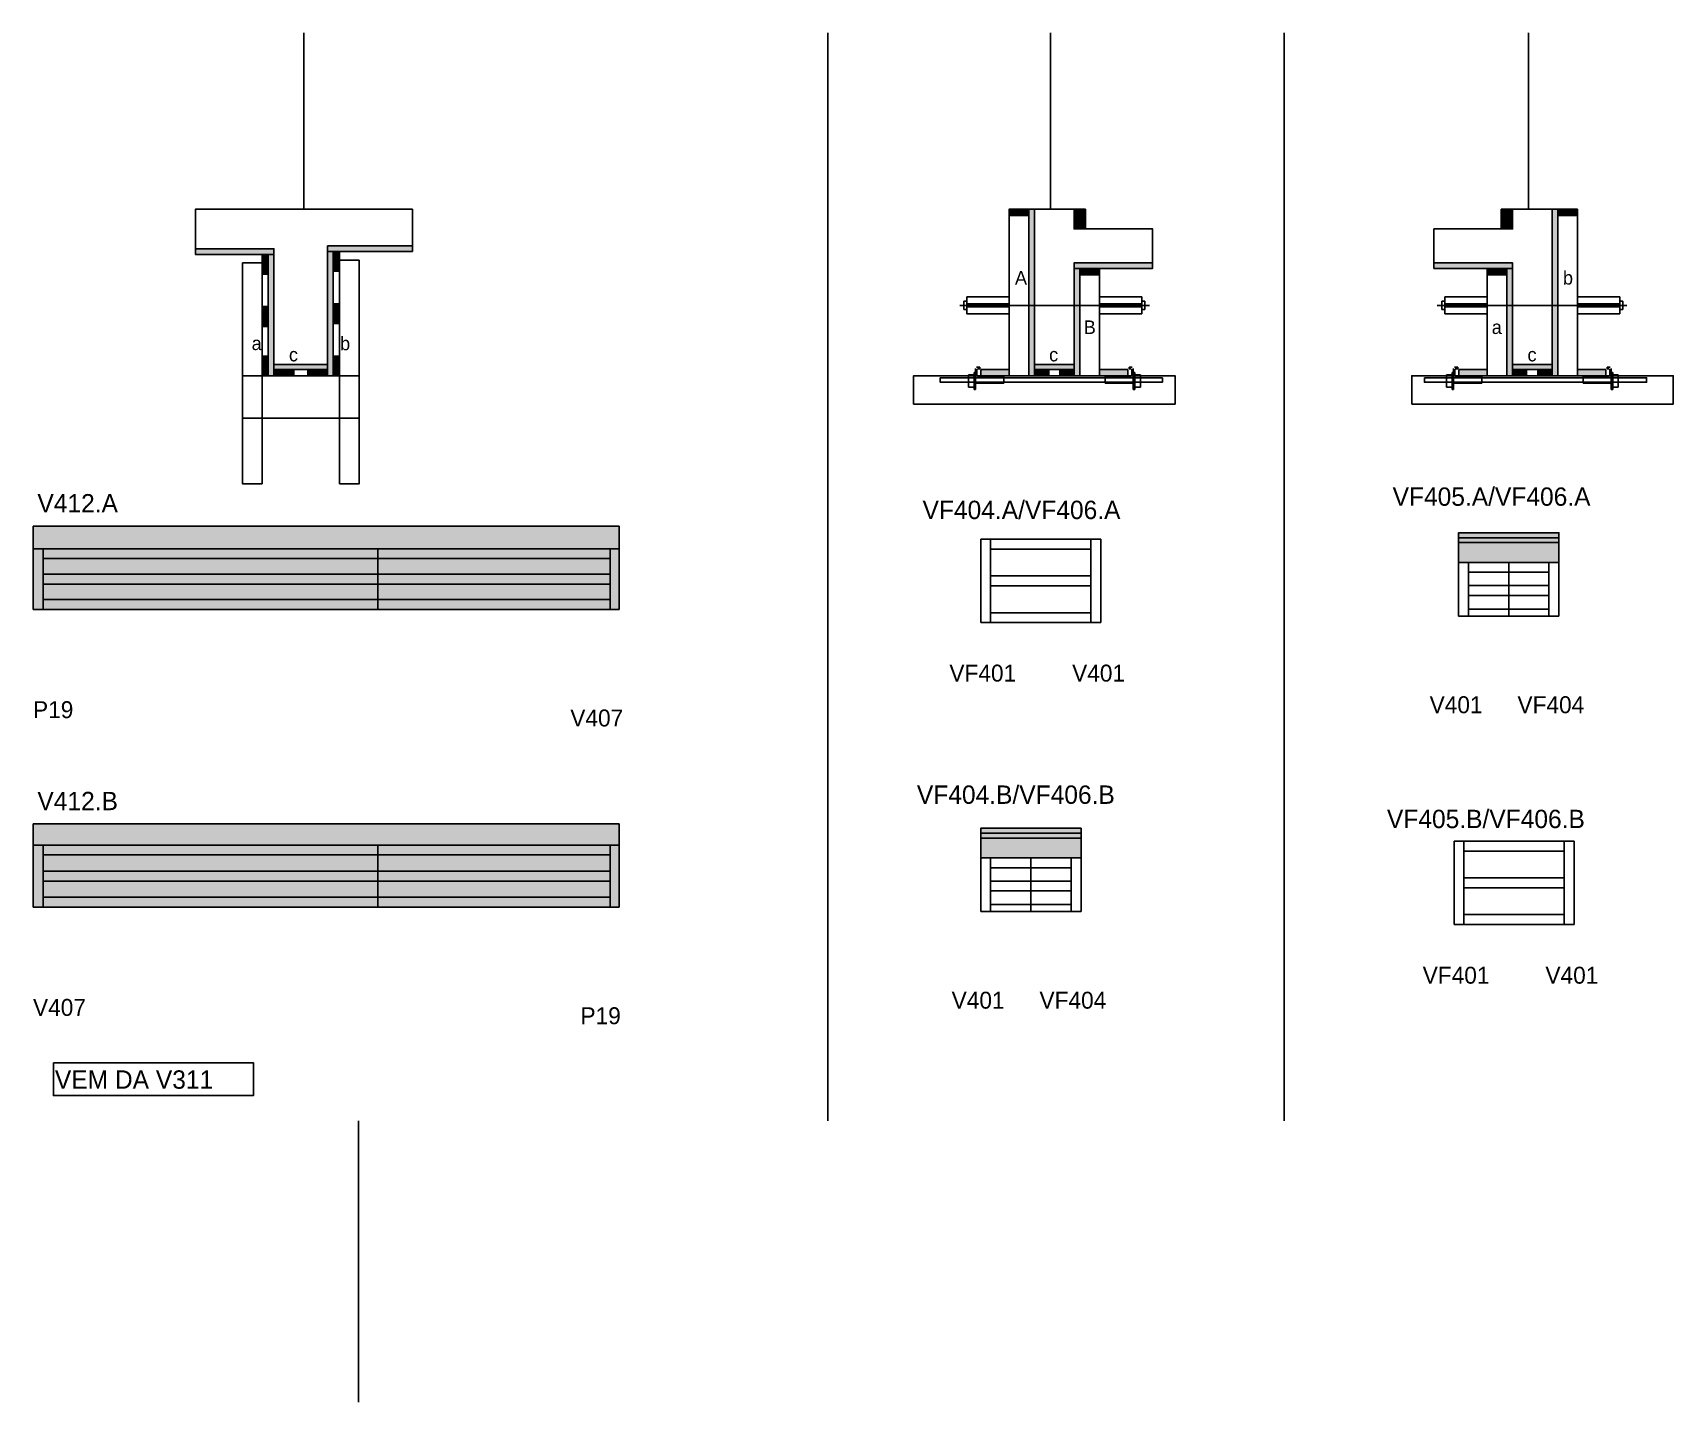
# Model space of a CAD drawing. Header units: metres. Extents: x 4886 to 6047, y 2593 to 3563.
import ezdxf

# ---------------------------------------------------------------- set-up
doc = ezdxf.new("R2010")
doc.units = ezdxf.units.M
for name, color, linetype in [('5', 7, 'Continuous'), ('barrote', 7, 'Continuous'), ('CONCRETO', 7, 'Continuous'), ('COTA', 7, 'Continuous'), ('detalhes', 7, 'Continuous'), ('Hachura', 7, 'Continuous'), ('Madeira', 7, 'Continuous'), ('Painéis', 7, 'Continuous'), ('presilha', 7, 'Continuous'), ('REAPROVEITAMENTO', 7, 'Continuous'), ('SARR_2.2x7', 7, 'Continuous'), ('SARR_3.5x7', 7, 'Continuous'), ('SCO-___-LAJ', 7, 'Continuous'), ('TENSOR', 7, 'Continuous'), ('Texto Seção', 7, 'Continuous')]:
    doc.layers.add(name, color=color, linetype=linetype)

msp = doc.modelspace()

# ---------------------------------------------------------------- hatches: boundary and pattern name
at = {"layer": 'COTA'}
h = msp.add_hatch(color=7, dxfattribs=at)
h.dxf.hatch_style = 1
h.paths.add_polyline_path([(5301.2, 3213.4), (4886, 3213.4), (4886, 3213.4), (4886.2, 3197.4), (4886.2, 3197.4), (5301.2, 3197.4), (5301.2, 3197.4), (5301.2, 3213.4), (5301.2, 3213.4)])
h = msp.add_hatch(color=7, dxfattribs=at)
h.dxf.hatch_style = 1
h.paths.add_polyline_path([(5895.4, 3201.7), (5895.4, 3187.7), (5895.4, 3187.7), (5966.4, 3187.7), (5966.4, 3187.7), (5966.4, 3201.7), (5966.4, 3201.7), (5895.4, 3201.7)])
h = msp.add_hatch(color=7, dxfattribs=at)
h.dxf.hatch_style = 1
h.paths.add_polyline_path([(5301.1, 3002.5), (4886, 3002.5), (4886, 3002.5), (4886.2, 2987.5), (4886.2, 2987.5), (5301.3, 2987.5), (5301.3, 2987.5), (5301.1, 3002.5)])
h = msp.add_hatch(color=7, dxfattribs=at)
h.dxf.hatch_style = 1
h.paths.add_polyline_path([(5557.1, 2992.4), (5557.1, 2978.4), (5557.1, 2978.4), (5628.1, 2978.4), (5628.1, 2978.4), (5628.1, 2992.4), (5628.1, 2992.4), (5557.1, 2992.4)])
at = {"layer": 'Hachura'}
h = msp.add_hatch(color=7, dxfattribs=at)
h.dxf.hatch_style = 1
h.paths.add_polyline_path([(5591.2, 3433.5), (5591.2, 3437.9), (5591.2, 3437.9), (5577.2, 3437.9), (5577.2, 3437.9), (5577.2, 3433.5), (5577.2, 3433.5), (5591.2, 3433.5)])
h = msp.add_hatch(color=7, dxfattribs=at)
h.dxf.hatch_style = 1
h.paths.add_polyline_path([(5591.2, 3437.9), (5595.2, 3437.9), (5595.2, 3437.9), (5595.2, 3319.9), (5595.2, 3319.9), (5591.2, 3319.9), (5591.2, 3319.9), (5591.2, 3437.9)])
h = msp.add_hatch(color=7, dxfattribs=at)
h.dxf.hatch_style = 1
h.paths.add_polyline_path([(5626.8, 3437.9), (5623.2, 3437.9), (5623.2, 3437.9), (5623.2, 3423.9), (5623.2, 3423.9), (5626.8, 3423.9), (5626.8, 3423.9), (5626.8, 3437.9)])
h = msp.add_hatch(color=7, dxfattribs=at)
h.dxf.hatch_style = 1
h.paths.add_polyline_path([(5631.2, 3423.9), (5626.8, 3423.9), (5626.8, 3423.9), (5626.8, 3437.9), (5626.8, 3437.9), (5631.2, 3437.9), (5631.2, 3437.9), (5631.2, 3423.9)])
h = msp.add_hatch(color=7, dxfattribs=at)
h.dxf.hatch_style = 1
h.paths.add_polyline_path([(5925.6, 3423.9), (5930, 3423.9), (5930, 3423.9), (5930, 3437.9), (5930, 3437.9), (5925.6, 3437.9), (5925.6, 3437.9), (5925.6, 3423.9)])
h = msp.add_hatch(color=7, dxfattribs=at)
h.dxf.hatch_style = 1
h.paths.add_polyline_path([(5930, 3437.9), (5933.6, 3437.9), (5933.6, 3437.9), (5933.6, 3423.9), (5933.6, 3423.9), (5930, 3423.9), (5930, 3423.9), (5930, 3437.9)])
h = msp.add_hatch(color=7, dxfattribs=at)
h.dxf.hatch_style = 1
h.paths.add_polyline_path([(5965.6, 3437.9), (5961.6, 3437.9), (5961.6, 3437.9), (5961.6, 3319.9), (5961.6, 3319.9), (5965.6, 3319.9), (5965.6, 3319.9), (5965.6, 3437.9)])
h = msp.add_hatch(color=7, dxfattribs=at)
h.dxf.hatch_style = 1
h.paths.add_polyline_path([(5965.6, 3433.5), (5965.6, 3437.9), (5965.6, 3437.9), (5979.6, 3437.9), (5979.6, 3437.9), (5979.6, 3433.5), (5979.6, 3433.5), (5965.6, 3433.5)])
h = msp.add_hatch(color=7, dxfattribs=at)
h.dxf.hatch_style = 1
h.paths.add_polyline_path([(5056.7, 3405.9), (5056.7, 3409.9), (5056.7, 3409.9), (5001.1, 3409.9), (5001.1, 3409.9), (5001.1, 3405.9), (5001.1, 3405.9), (5056.7, 3405.9)])
h = msp.add_hatch(color=7, dxfattribs=at)
h.dxf.hatch_style = 1
h.paths.add_polyline_path([(5048.3, 3391.9), (5052.7, 3391.9), (5052.7, 3391.9), (5052.7, 3405.9), (5052.7, 3405.9), (5048.3, 3405.9), (5048.3, 3405.9), (5048.3, 3391.9)])
h = msp.add_hatch(color=7, dxfattribs=at)
h.dxf.hatch_style = 1
h.paths.add_polyline_path([(5052.7, 3407.9), (5056.7, 3407.9), (5056.7, 3407.9), (5056.7, 3319.9), (5056.7, 3319.9), (5052.7, 3319.9), (5052.7, 3319.9), (5052.7, 3407.9)])
h = msp.add_hatch(color=7, dxfattribs=at)
h.dxf.hatch_style = 1
h.paths.add_polyline_path([(5154.7, 3407.9), (5154.7, 3411.9), (5154.7, 3411.9), (5094.7, 3411.9), (5094.7, 3411.9), (5094.7, 3407.9), (5094.7, 3407.9), (5154.7, 3407.9)])
h = msp.add_hatch(color=7, dxfattribs=at)
h.dxf.hatch_style = 1
h.paths.add_polyline_path([(5098.7, 3409.9), (5094.7, 3409.9), (5094.7, 3409.9), (5094.7, 3319.9), (5094.7, 3319.9), (5098.7, 3319.9), (5098.7, 3319.9), (5098.7, 3409.9)])
h = msp.add_hatch(color=7, dxfattribs=at)
h.dxf.hatch_style = 1
h.paths.add_polyline_path([(5103.1, 3393.9), (5098.7, 3393.9), (5098.7, 3393.9), (5098.7, 3407.9), (5098.7, 3407.9), (5103.1, 3407.9), (5103.1, 3407.9), (5103.1, 3393.9)])
h = msp.add_hatch(color=7, dxfattribs=at)
h.dxf.hatch_style = 1
h.paths.add_polyline_path([(5623.2, 3399.9), (5627.2, 3399.9), (5627.2, 3399.9), (5627.2, 3319.9), (5627.2, 3319.9), (5623.2, 3319.9), (5623.2, 3319.9), (5623.2, 3399.9)])
h = msp.add_hatch(color=7, dxfattribs=at)
h.dxf.hatch_style = 1
h.paths.add_polyline_path([(5623.2, 3395.9), (5623.2, 3399.9), (5623.2, 3399.9), (5678.8, 3399.9), (5678.8, 3399.9), (5678.8, 3395.9), (5678.8, 3395.9), (5623.2, 3395.9)])
h = msp.add_hatch(color=7, dxfattribs=at)
h.dxf.hatch_style = 1
h.paths.add_polyline_path([(5627.2, 3391.5), (5627.2, 3395.9), (5627.2, 3395.9), (5641.2, 3395.9), (5641.2, 3395.9), (5641.2, 3391.5), (5641.2, 3391.5), (5627.2, 3391.5)])
h = msp.add_hatch(color=7, dxfattribs=at)
h.dxf.hatch_style = 1
h.paths.add_polyline_path([(5933.6, 3395.9), (5933.6, 3399.9), (5933.6, 3399.9), (5878, 3399.9), (5878, 3399.9), (5878, 3395.9), (5878, 3395.9), (5933.6, 3395.9)])
h = msp.add_hatch(color=7, dxfattribs=at)
h.dxf.hatch_style = 1
h.paths.add_polyline_path([(5929.6, 3391.5), (5929.6, 3395.9), (5929.6, 3395.9), (5915.6, 3395.9), (5915.6, 3395.9), (5915.6, 3391.5), (5915.6, 3391.5), (5929.6, 3391.5)])
h = msp.add_hatch(color=7, dxfattribs=at)
h.dxf.hatch_style = 1
h.paths.add_polyline_path([(5933.6, 3399.9), (5929.6, 3399.9), (5929.6, 3399.9), (5929.6, 3319.9), (5929.6, 3319.9), (5933.6, 3319.9), (5933.6, 3319.9), (5933.6, 3399.9)])
h = msp.add_hatch(color=7, dxfattribs=at)
h.dxf.hatch_style = 1
h.paths.add_polyline_path([(5048.3, 3354.9), (5052.7, 3354.9), (5052.7, 3354.9), (5052.7, 3368.9), (5052.7, 3368.9), (5048.3, 3368.9), (5048.3, 3368.9), (5048.3, 3354.9)])
h = msp.add_hatch(color=7, dxfattribs=at)
h.dxf.hatch_style = 1
h.paths.add_polyline_path([(5103.1, 3356.9), (5098.7, 3356.9), (5098.7, 3356.9), (5098.7, 3370.9), (5098.7, 3370.9), (5103.1, 3370.9), (5103.1, 3370.9), (5103.1, 3356.9)])
h = msp.add_hatch(color=7, dxfattribs=at)
h.dxf.hatch_style = 1
h.paths.add_polyline_path([(5048.3, 3319.9), (5052.7, 3319.9), (5052.7, 3319.9), (5052.7, 3333.9), (5052.7, 3333.9), (5048.3, 3333.9), (5048.3, 3333.9), (5048.3, 3319.9)])
h = msp.add_hatch(color=7, dxfattribs=at)
h.dxf.hatch_style = 1
h.paths.add_polyline_path([(5103.1, 3319.9), (5098.7, 3319.9), (5098.7, 3319.9), (5098.7, 3333.9), (5098.7, 3333.9), (5103.1, 3333.9), (5103.1, 3333.9), (5103.1, 3319.9)])
h = msp.add_hatch(color=7, dxfattribs=at)
h.dxf.hatch_style = 1
h.paths.add_polyline_path([(5094.7, 3324.3), (5094.7, 3327.9), (5094.7, 3327.9), (5056.7, 3327.9), (5056.7, 3327.9), (5056.7, 3324.3), (5056.7, 3324.3), (5094.7, 3324.3)])
h = msp.add_hatch(color=7, dxfattribs=at)
h.dxf.hatch_style = 1
h.paths.add_polyline_path([(5056.7, 3319.9), (5056.7, 3324.3), (5056.7, 3324.3), (5070.7, 3324.3), (5070.7, 3324.3), (5070.7, 3319.9), (5070.7, 3319.9), (5056.7, 3319.9)])
h = msp.add_hatch(color=7, dxfattribs=at)
h.dxf.hatch_style = 1
h.paths.add_polyline_path([(5094.7, 3319.9), (5094.7, 3324.3), (5094.7, 3324.3), (5080.7, 3324.3), (5080.7, 3324.3), (5080.7, 3319.9), (5080.7, 3319.9), (5094.7, 3319.9)])
h = msp.add_hatch(color=7, dxfattribs=at)
h.dxf.hatch_style = 1
h.paths.add_polyline_path([(5557.2, 3319.9), (5557.2, 3324.3), (5557.2, 3324.3), (5577.2, 3324.3), (5577.2, 3324.3), (5577.2, 3319.9), (5577.2, 3319.9), (5557.2, 3319.9)])
h = msp.add_hatch(color=7, dxfattribs=at)
h.dxf.hatch_style = 1
h.paths.add_polyline_path([(5595.2, 3324.3), (5595.2, 3327.9), (5595.2, 3327.9), (5623.2, 3327.9), (5623.2, 3327.9), (5623.2, 3324.3), (5623.2, 3324.3), (5595.2, 3324.3)])
h = msp.add_hatch(color=7, dxfattribs=at)
h.dxf.hatch_style = 1
h.paths.add_polyline_path([(5595.2, 3319.9), (5595.2, 3324.3), (5595.2, 3324.3), (5605.2, 3324.3), (5605.2, 3324.3), (5605.2, 3319.9), (5605.2, 3319.9), (5595.2, 3319.9)])
h = msp.add_hatch(color=7, dxfattribs=at)
h.dxf.hatch_style = 1
h.paths.add_polyline_path([(5623.2, 3319.9), (5623.2, 3324.3), (5623.2, 3324.3), (5613.2, 3324.3), (5613.2, 3324.3), (5613.2, 3319.9), (5613.2, 3319.9), (5623.2, 3319.9)])
h = msp.add_hatch(color=7, dxfattribs=at)
h.dxf.hatch_style = 1
h.paths.add_polyline_path([(5661.2, 3319.9), (5661.2, 3324.3), (5661.2, 3324.3), (5641.2, 3324.3), (5641.2, 3324.3), (5641.2, 3319.9), (5641.2, 3319.9), (5661.2, 3319.9)])
h = msp.add_hatch(color=7, dxfattribs=at)
h.dxf.hatch_style = 1
h.paths.add_polyline_path([(5895.6, 3319.9), (5895.6, 3324.3), (5895.6, 3324.3), (5915.6, 3324.3), (5915.6, 3324.3), (5915.6, 3319.9), (5915.6, 3319.9), (5895.6, 3319.9)])
h = msp.add_hatch(color=7, dxfattribs=at)
h.dxf.hatch_style = 1
h.paths.add_polyline_path([(5961.6, 3324.3), (5961.6, 3327.9), (5961.6, 3327.9), (5933.6, 3327.9), (5933.6, 3327.9), (5933.6, 3324.3), (5933.6, 3324.3), (5961.6, 3324.3)])
h = msp.add_hatch(color=7, dxfattribs=at)
h.dxf.hatch_style = 1
h.paths.add_polyline_path([(5933.6, 3319.9), (5933.6, 3324.3), (5933.6, 3324.3), (5943.6, 3324.3), (5943.6, 3324.3), (5943.6, 3319.9), (5943.6, 3319.9), (5933.6, 3319.9)])
h = msp.add_hatch(color=7, dxfattribs=at)
h.dxf.hatch_style = 1
h.paths.add_polyline_path([(5961.6, 3319.9), (5961.6, 3324.3), (5961.6, 3324.3), (5951.6, 3324.3), (5951.6, 3324.3), (5951.6, 3319.9), (5951.6, 3319.9), (5961.6, 3319.9)])
h = msp.add_hatch(color=7, dxfattribs=at)
h.dxf.hatch_style = 1
h.paths.add_polyline_path([(5999.6, 3319.9), (5999.6, 3324.3), (5999.6, 3324.3), (5979.6, 3324.3), (5979.6, 3324.3), (5979.6, 3319.9), (5979.6, 3319.9), (5999.6, 3319.9)])
at = {"layer": 'REAPROVEITAMENTO'}
h = msp.add_hatch(color=7, dxfattribs=at)
h.dxf.hatch_style = 1
h.paths.add_polyline_path([(5895.4, 3208.7), (5895.4, 3201.7), (5895.4, 3201.7), (5966.4, 3201.7), (5966.4, 3201.7), (5966.4, 3208.7), (5966.4, 3208.7), (5895.4, 3208.7)])
h = msp.add_hatch(color=7, dxfattribs=at)
h.dxf.hatch_style = 1
h.paths.add_polyline_path([(5301.2, 3154.4), (5301.2, 3197.4), (5301.2, 3197.4), (4886.2, 3197.4), (4886.2, 3197.4), (4886.2, 3154.4), (4886.2, 3154.4), (5301.2, 3154.4)])
h = msp.add_hatch(color=7, dxfattribs=at)
h.dxf.hatch_style = 1
h.paths.add_polyline_path([(5557.1, 2999.4), (5557.1, 2992.4), (5557.1, 2992.4), (5628.1, 2992.4), (5628.1, 2992.4), (5628.1, 2999.4), (5628.1, 2999.4), (5557.1, 2999.4)])
h = msp.add_hatch(color=7, dxfattribs=at)
h.dxf.hatch_style = 1
h.paths.add_polyline_path([(5301.2, 2943.5), (5301.2, 2987.5), (5301.2, 2987.5), (4886.2, 2987.5), (4886.2, 2987.5), (4886.2, 2943.5), (4886.2, 2943.5), (5301.2, 2943.5)])

# ---------------------------------------------------------------- linework, layer by layer
at = {"color": 7, "lineweight": 25}
for p, q in [((5545.2, 3372.8), (5545.2, 3366.8)), ((5547.2, 3372.8), (5545.2, 3372.8)), ((5547.2, 3375.8), (5547.2, 3363.8)), ((5547.2, 3375.8), (5577.2, 3375.8)), ((5577.2, 3370.8), (5547.2, 3370.8)), ((5577.2, 3368.8), (5547.2, 3368.8)), ((5671.2, 3375.8), (5641.2, 3375.8)), ((5641.2, 3370.8), (5671.2, 3370.8)), ((5641.2, 3368.8), (5671.2, 3368.8)), ((5671.2, 3375.8), (5671.2, 3363.8)), ((5673.2, 3372.8), (5671.2, 3372.8)), ((5673.2, 3372.8), (5673.2, 3366.8)), ((5883.6, 3372.8), (5883.6, 3366.8)), ((5883.6, 3372.8), (5885.6, 3372.8)), ((5885.6, 3375.8), (5885.6, 3363.8)), ((5885.6, 3375.8), (5915.6, 3375.8)), ((5915.6, 3370.8), (5885.6, 3370.8)), ((5915.6, 3368.8), (5885.6, 3368.8)), ((6009.6, 3375.8), (5979.6, 3375.8)), ((5979.6, 3370.8), (6009.6, 3370.8)), ((5979.6, 3368.8), (6009.6, 3368.8)), ((6009.6, 3375.8), (6009.6, 3363.8)), ((6009.6, 3372.8), (6011.6, 3372.8)), ((6011.6, 3372.8), (6011.6, 3366.8)), ((5547.2, 3366.8), (5545.2, 3366.8)), ((5547.2, 3363.8), (5577.2, 3363.8)), ((5671.2, 3363.8), (5641.2, 3363.8)), ((5671.2, 3366.8), (5673.2, 3366.8)), ((5885.6, 3366.8), (5883.6, 3366.8)), ((5885.6, 3363.8), (5915.6, 3363.8)), ((6009.6, 3363.8), (5979.6, 3363.8)), ((6009.6, 3366.8), (6011.6, 3366.8)), ((5116.6, 2592.9), (5116.6, 2792.1))]:
    msp.add_line(p, q, dxfattribs=at)
at = {"layer": 'barrote', "color": 7, "lineweight": 25}
for points in [[(5694.7, 3299.9), (5509.5, 3299.9), (5509.5, 3319.9), (5694.7, 3319.9)], [(5862.2, 3299.9), (6047.4, 3299.9), (6047.4, 3319.9), (5862.2, 3319.9)]]:
    msp.add_lwpolyline(points, close=True, dxfattribs=at)
at = {"layer": 'CONCRETO', "color": 7, "lineweight": 25}
for points in [[(5001.1, 3409.9), (5001.1, 3437.9), (5154.7, 3437.9), (5154.7, 3411.9), (5094.7, 3411.9), (5094.7, 3327.9), (5056.7, 3327.9), (5056.7, 3409.9)], [(5678.8, 3399.9), (5678.8, 3423.9), (5623.2, 3423.9), (5623.2, 3437.9), (5595.2, 3437.9), (5595.2, 3327.9), (5623.2, 3327.9), (5623.2, 3399.9)], [(5878, 3399.9), (5878, 3423.9), (5933.6, 3423.9), (5933.6, 3437.9), (5961.6, 3437.9), (5961.6, 3327.9), (5933.6, 3327.9), (5933.6, 3399.9)]]:
    msp.add_lwpolyline(points, close=True, dxfattribs=at)
at = {"layer": 'COTA', "color": 7, "lineweight": 25}
for p, q in [((5448.9, 3562.9), (5448.9, 2792.1)), ((5771.9, 3562.9), (5771.9, 2792.1)), ((4886.2, 3197.4), (4886.2, 3213.4)), ((5301.2, 3213.4), (4886.2, 3213.4)), ((5301.2, 3213.4), (5301.2, 3197.4)), ((5895.4, 3187.7), (5895.4, 3201.7)), ((5966.4, 3201.7), (5966.4, 3187.7)), ((4886.2, 2987.5), (4886.2, 3002.5)), ((5301.2, 3002.5), (4886.2, 3002.5)), ((5301.2, 3002.5), (5301.2, 2987.5)), ((5557.1, 2978.4), (5557.1, 2992.4)), ((5628.1, 2992.4), (5628.1, 2978.4))]:
    msp.add_line(p, q, dxfattribs=at)
at = {"layer": 'Defpoints', "color": 7, "lineweight": 25}
for p, q in [((5077.9, 3437.9), (5077.9, 3562.9)), ((5606.4, 3437.9), (5606.4, 3562.9)), ((5944.8, 3437.9), (5944.8, 3562.9))]:
    msp.add_line(p, q, dxfattribs=at)
at = {"layer": 'Madeira', "color": 7, "lineweight": 25}
for points in [[(5591.2, 3433.5), (5591.2, 3437.9), (5577.2, 3437.9), (5577.2, 3433.5)], [(5591.2, 3437.9), (5577.2, 3437.9), (5577.2, 3319.9), (5591.2, 3319.9)], [(5631.2, 3423.9), (5626.8, 3423.9), (5626.8, 3437.9), (5631.2, 3437.9)], [(5925.6, 3423.9), (5930, 3423.9), (5930, 3437.9), (5925.6, 3437.9)], [(5965.6, 3433.5), (5965.6, 3437.9), (5979.6, 3437.9), (5979.6, 3433.5)], [(5965.6, 3437.9), (5979.6, 3437.9), (5979.6, 3319.9), (5965.6, 3319.9)], [(5048.3, 3391.9), (5052.7, 3391.9), (5052.7, 3405.9), (5048.3, 3405.9)], [(5103.1, 3393.9), (5098.7, 3393.9), (5098.7, 3407.9), (5103.1, 3407.9)], [(5627.2, 3391.5), (5627.2, 3395.9), (5641.2, 3395.9), (5641.2, 3391.5)], [(5627.2, 3395.9), (5641.2, 3395.9), (5641.2, 3319.9), (5627.2, 3319.9)], [(5929.6, 3391.5), (5929.6, 3395.9), (5915.6, 3395.9), (5915.6, 3391.5)], [(5929.6, 3395.9), (5915.6, 3395.9), (5915.6, 3319.9), (5929.6, 3319.9)], [(5048.3, 3354.9), (5052.7, 3354.9), (5052.7, 3368.9), (5048.3, 3368.9)], [(5103.1, 3356.9), (5098.7, 3356.9), (5098.7, 3370.9), (5103.1, 3370.9)], [(5048.3, 3319.9), (5052.7, 3319.9), (5052.7, 3333.9), (5048.3, 3333.9)], [(5103.1, 3319.9), (5098.7, 3319.9), (5098.7, 3333.9), (5103.1, 3333.9)], [(5056.7, 3319.9), (5056.7, 3324.3), (5070.7, 3324.3), (5070.7, 3319.9)], [(5094.7, 3319.9), (5094.7, 3324.3), (5080.7, 3324.3), (5080.7, 3319.9)], [(5557.2, 3319.9), (5557.2, 3324.3), (5577.2, 3324.3), (5577.2, 3319.9)], [(5595.2, 3319.9), (5595.2, 3324.3), (5605.2, 3324.3), (5605.2, 3319.9)], [(5623.2, 3319.9), (5623.2, 3324.3), (5613.2, 3324.3), (5613.2, 3319.9)], [(5661.2, 3319.9), (5661.2, 3324.3), (5641.2, 3324.3), (5641.2, 3319.9)], [(5895.6, 3319.9), (5895.6, 3324.3), (5915.6, 3324.3), (5915.6, 3319.9)], [(5933.6, 3319.9), (5933.6, 3324.3), (5943.6, 3324.3), (5943.6, 3319.9)], [(5961.6, 3319.9), (5961.6, 3324.3), (5951.6, 3324.3), (5951.6, 3319.9)], [(5999.6, 3319.9), (5999.6, 3324.3), (5979.6, 3324.3), (5979.6, 3319.9)]]:
    msp.add_lwpolyline(points, close=True, dxfattribs=at)
at = {"layer": 'Painéis', "color": 7, "lineweight": 25}
for p, q in [((4886.2, 3197.4), (5301.2, 3197.4)), ((4886.2, 3154.4), (4886.2, 3197.4)), ((5130.2, 3154.4), (5130.2, 3197.4)), ((5301.2, 3154.4), (5301.2, 3197.4)), ((5557.1, 3204.1), (5642.1, 3204.1)), ((5557.1, 3145.1), (5557.1, 3204.1)), ((5642.1, 3145.1), (5642.1, 3204.1)), ((5895.4, 3187.7), (5966.4, 3187.7)), ((5895.4, 3149.7), (5895.4, 3187.7)), ((5930.9, 3149.7), (5930.9, 3187.7)), ((5966.4, 3149.7), (5966.4, 3187.7)), ((4886.2, 3154.4), (5301.2, 3154.4)), ((5895.4, 3149.7), (5966.4, 3149.7)), ((5557.1, 3145.1), (5642.1, 3145.1)), ((4886.2, 2987.5), (5301.2, 2987.5)), ((4886.2, 2943.5), (4886.2, 2987.5)), ((5130.2, 2943.5), (5130.2, 2987.5)), ((5301.2, 2943.5), (5301.2, 2987.5)), ((5892.2, 2990.2), (5977.2, 2990.2)), ((5892.2, 2931.2), (5892.2, 2990.2)), ((5977.2, 2931.2), (5977.2, 2990.2)), ((5557.1, 2978.4), (5628.1, 2978.4)), ((5557.1, 2940.4), (5557.1, 2978.4)), ((5592.6, 2940.4), (5592.6, 2978.4)), ((5628.1, 2940.4), (5628.1, 2978.4)), ((4886.2, 2943.5), (5301.2, 2943.5)), ((5557.1, 2940.4), (5628.1, 2940.4)), ((5892.2, 2931.2), (5977.2, 2931.2))]:
    msp.add_line(p, q, dxfattribs=at)
for points in [[(5591.2, 3437.9), (5595.2, 3437.9), (5595.2, 3319.9), (5591.2, 3319.9)], [(5626.8, 3437.9), (5623.2, 3437.9), (5623.2, 3423.9), (5626.8, 3423.9)], [(5930, 3437.9), (5933.6, 3437.9), (5933.6, 3423.9), (5930, 3423.9)], [(5965.6, 3437.9), (5961.6, 3437.9), (5961.6, 3319.9), (5965.6, 3319.9)], [(5056.7, 3405.9), (5056.7, 3409.9), (5001.1, 3409.9), (5001.1, 3405.9)], [(5052.7, 3405.9), (5056.7, 3405.9), (5056.7, 3319.9), (5052.7, 3319.9)], [(5154.7, 3407.9), (5154.7, 3411.9), (5094.7, 3411.9), (5094.7, 3407.9)], [(5098.7, 3407.9), (5094.7, 3407.9), (5094.7, 3319.9), (5098.7, 3319.9)], [(5623.2, 3395.9), (5623.2, 3399.9), (5678.8, 3399.9), (5678.8, 3395.9)], [(5627.2, 3395.9), (5623.2, 3395.9), (5623.2, 3319.9), (5627.2, 3319.9)], [(5933.6, 3395.9), (5933.6, 3399.9), (5878, 3399.9), (5878, 3395.9)], [(5929.6, 3395.9), (5933.6, 3395.9), (5933.6, 3319.9), (5929.6, 3319.9)], [(5094.7, 3324.3), (5094.7, 3327.9), (5056.7, 3327.9), (5056.7, 3324.3)], [(5595.2, 3324.3), (5595.2, 3327.9), (5623.2, 3327.9), (5623.2, 3324.3)], [(5961.6, 3324.3), (5961.6, 3327.9), (5933.6, 3327.9), (5933.6, 3324.3)], [(5895.4, 3201.7), (5966.4, 3201.7), (5966.4, 3208.7), (5895.4, 3208.7)], [(5557.1, 2992.4), (5628.1, 2992.4), (5628.1, 2999.4), (5557.1, 2999.4)]]:
    msp.add_lwpolyline(points, close=True, dxfattribs=at)
at = {"layer": 'presilha', "color": 7, "lineweight": 25}
for p, q in [((5552.4, 3322.2), (5553.4, 3322.2)), ((5552.4, 3310.2), (5552.4, 3322.2)), ((5553.4, 3319), (5553.4, 3325.1)), ((5553.4, 3322.2), (5553.4, 3310.2)), ((5556.4, 3325.9), (5554.1, 3325.9)), ((5554.4, 3319.6), (5554.4, 3324.5)), ((5556.4, 3324.9), (5554.7, 3324.9)), ((5556.4, 3325.9), (5556.4, 3324.9)), ((5662.1, 3325.9), (5662.1, 3324.9)), ((5662.1, 3325.9), (5664.3, 3325.9)), ((5662.1, 3324.9), (5663.7, 3324.9)), ((5664.1, 3319.6), (5664.1, 3324.5)), ((5665.1, 3319), (5665.1, 3325.1)), ((5666.1, 3322.2), (5665.1, 3322.2)), ((5665.1, 3322.2), (5665.1, 3310.2)), ((5666.1, 3310.2), (5666.1, 3322.2)), ((5890.8, 3322.2), (5891.8, 3322.2)), ((5890.8, 3310.2), (5890.8, 3322.2)), ((5891.8, 3319), (5891.8, 3325.1)), ((5891.8, 3322.2), (5891.8, 3310.2)), ((5894.8, 3325.9), (5892.5, 3325.9)), ((5892.8, 3319.6), (5892.8, 3324.5)), ((5894.8, 3324.9), (5893.1, 3324.9)), ((5894.8, 3325.9), (5894.8, 3324.9)), ((6000.5, 3325.9), (6000.5, 3324.9)), ((6000.5, 3325.9), (6002.7, 3325.9)), ((6000.5, 3324.9), (6002.1, 3324.9)), ((6002.5, 3319.6), (6002.5, 3324.5)), ((6003.5, 3319), (6003.5, 3325.1)), ((6004.5, 3322.2), (6003.5, 3322.2)), ((6003.5, 3322.2), (6003.5, 3310.2)), ((6004.5, 3310.2), (6004.5, 3322.2)), ((5548.4, 3320.6), (5552.4, 3320.6)), ((5548.4, 3320.6), (5548.4, 3311.9)), ((5552.4, 3311.9), (5548.4, 3311.9)), ((5552.4, 3320.6), (5552.4, 3311.9)), ((5553.4, 3310.2), (5552.4, 3310.2)), ((5573.4, 3314.6), (5553.4, 3314.6)), ((5573.4, 3319.2), (5554.7, 3319.2)), ((5573.4, 3319.2), (5573.4, 3314.6)), ((5645.1, 3319.2), (5645.1, 3314.6)), ((5645.1, 3319.2), (5663.7, 3319.2)), ((5645.1, 3314.6), (5665.1, 3314.6)), ((5665.1, 3310.2), (5666.1, 3310.2)), ((5670.1, 3320.6), (5666.1, 3320.6)), ((5666.1, 3320.6), (5666.1, 3311.9)), ((5666.1, 3311.9), (5670.1, 3311.9)), ((5670.1, 3320.6), (5670.1, 3311.9)), ((5886.8, 3320.6), (5890.8, 3320.6)), ((5886.8, 3320.6), (5886.8, 3311.9)), ((5890.8, 3311.9), (5886.8, 3311.9)), ((5890.8, 3320.6), (5890.8, 3311.9)), ((5891.8, 3310.2), (5890.8, 3310.2)), ((5911.8, 3314.6), (5891.8, 3314.6)), ((5911.8, 3319.2), (5893.1, 3319.2)), ((5911.8, 3319.2), (5911.8, 3314.6)), ((5983.5, 3319.2), (5983.5, 3314.6)), ((5983.5, 3319.2), (6002.1, 3319.2)), ((5983.5, 3314.6), (6003.5, 3314.6)), ((6003.5, 3310.2), (6004.5, 3310.2)), ((6008.5, 3320.6), (6004.5, 3320.6)), ((6004.5, 3320.6), (6004.5, 3311.9)), ((6004.5, 3311.9), (6008.5, 3311.9)), ((6008.5, 3320.6), (6008.5, 3311.9))]:
    msp.add_line(p, q, dxfattribs=at)
at = {"layer": 'SARR_2.2x7', "color": 7, "lineweight": 25}
for p, q in [((4893.2, 3154.4), (4893.2, 3197.4)), ((5294.7, 3154.4), (5294.7, 3197.4)), ((5564.1, 3145.1), (5564.1, 3204.1)), ((5564.1, 3197.1), (5635.1, 3197.1)), ((5635.1, 3145.1), (5635.1, 3204.1)), ((5895.4, 3205.2), (5966.4, 3205.2)), ((4893.2, 3190.4), (5130.2, 3190.4)), ((5130.2, 3190.4), (5294.7, 3190.4)), ((5902.4, 3149.7), (5902.4, 3187.7)), ((5959.4, 3149.7), (5959.4, 3187.7)), ((4893.2, 3179.4), (5130.2, 3179.4)), ((4893.2, 3172.4), (5130.2, 3172.4)), ((5130.2, 3179.4), (5294.7, 3179.4)), ((5130.2, 3172.4), (5294.7, 3172.4)), ((5564.1, 3178.1), (5635.1, 3178.1)), ((5564.1, 3171.1), (5635.1, 3171.1)), ((5902.4, 3180.7), (5930.9, 3180.7)), ((5902.4, 3171.3), (5930.9, 3171.3)), ((5930.9, 3180.7), (5959.5, 3180.7)), ((5930.9, 3171.3), (5959.5, 3171.3)), ((4893.2, 3161.4), (5130.2, 3161.4)), ((5130.2, 3161.4), (5294.7, 3161.4)), ((5902.4, 3164.3), (5930.9, 3164.3)), ((5930.9, 3164.3), (5959.5, 3164.3)), ((5564.1, 3152.1), (5635.1, 3152.1)), ((5902.4, 3154.7), (5930.9, 3154.7)), ((5930.9, 3154.7), (5959.5, 3154.7)), ((4893.2, 2943.5), (4893.2, 2987.5)), ((5294.7, 2943.5), (5294.7, 2987.5)), ((5557.1, 2995.9), (5628.1, 2995.9)), ((5899.2, 2931.2), (5899.2, 2990.2)), ((5970.2, 2931.2), (5970.2, 2990.2)), ((4893.2, 2980.5), (5130.2, 2980.5)), ((5130.2, 2980.5), (5294.7, 2980.5)), ((5564.1, 2940.4), (5564.1, 2978.4)), ((5621.1, 2940.4), (5621.1, 2978.4)), ((5899.2, 2983.2), (5970.2, 2983.2)), ((4893.2, 2969), (5130.2, 2969)), ((4893.2, 2962), (5130.2, 2962)), ((5130.2, 2969), (5294.7, 2969)), ((5130.2, 2962), (5294.7, 2962)), ((5564, 2971.4), (5592.6, 2971.4)), ((5564, 2962), (5592.6, 2962)), ((5592.6, 2971.4), (5621.1, 2971.4)), ((5592.6, 2962), (5621.1, 2962)), ((5899.2, 2964.2), (5970.2, 2964.2)), ((4893.2, 2950.5), (5130.2, 2950.5)), ((5130.2, 2950.5), (5294.7, 2950.5)), ((5564, 2955), (5592.6, 2955)), ((5592.6, 2955), (5621.1, 2955)), ((5899.2, 2957.2), (5970.2, 2957.2)), ((5564, 2945.4), (5592.6, 2945.4)), ((5592.6, 2945.4), (5621.1, 2945.4)), ((5899.2, 2938.2), (5970.2, 2938.2))]:
    msp.add_line(p, q, dxfattribs=at)
at = {"layer": 'SARR_3.5x7', "color": 7, "lineweight": 25}
for points in [[(5034.3, 3399.9), (5048.3, 3399.9), (5048.3, 3243.4), (5034.3, 3243.4)], [(5117.1, 3401.9), (5103.1, 3401.9), (5103.1, 3243.4), (5117.1, 3243.4)], [(5034.3, 3319.9), (5117.1, 3319.9), (5117.1, 3289.8), (5034.3, 3289.8)]]:
    msp.add_lwpolyline(points, close=True, dxfattribs=at)
at = {"layer": 'SCO-___-LAJ', "color": 7, "lineweight": 25}
for points in [[(5685.7, 3318.5), (5528.4, 3318.5), (5528.4, 3315.3), (5685.7, 3315.3)], [(5871.2, 3318.5), (6028.5, 3318.5), (6028.5, 3315.3), (5871.2, 3315.3)]]:
    msp.add_lwpolyline(points, close=True, dxfattribs=at)
at = {"layer": 'TENSOR', "color": 7, "lineweight": 25}
for p, q in [((5542.2, 3369.8), (5676.5, 3369.8)), ((6014.6, 3369.8), (5880.3, 3369.8))]:
    msp.add_line(p, q, dxfattribs=at)
at = {"layer": 'Texto Seção', "color": 7, "lineweight": 25}
msp.add_lwpolyline([(4900.6, 2833.3), (5042.1, 2833.3), (5042.1, 2810.1), (4900.6, 2810.1)], close=True, dxfattribs=at)

# ---------------------------------------------------------------- texts
at = {"layer": '5', "color": 7, "lineweight": 25}
for s, p in [('VF401', (5534.9, 3103.3)), ('V401', (5621.8, 3103.3)), ('P19', (4886.1, 3077.4)), ('V401', (5874.9, 3080.9)), ('VF404', (5937.1, 3080.9)), ('V407', (5266.5, 3071.5)), ('VF401', (5870, 2889.3)), ('V401', (5956.9, 2889.3)), ('V401', (5536.5, 2871.6)), ('VF404', (5598.7, 2871.6)), ('V407', (4886.1, 2866.5)), ('P19', (5273.7, 2860.6))]:
    msp.add_text(s, height=12, dxfattribs=at).set_placement(p)
at = {"layer": 'detalhes', "color": 7, "lineweight": 25}
for s, p in [('A', (5581.3, 3384.5)), ('b', (5969.3, 3384.5)), ('B', (5630, 3349.5)), ('a', (5918.9, 3349.5)), ('a', (5040.9, 3338.1)), ('b', (5103.5, 3338)), ('c', (5067.3, 3330.1)), ('c', (5605.5, 3330.1)), ('c', (5944.2, 3330.1))]:
    msp.add_text(s, height=9.6, dxfattribs=at).set_placement(p)
at = {"layer": 'Texto Seção', "color": 7, "lineweight": 25}
for s, p in [('VF405.A/VF406.A', (5848.7, 3227.8)), ('V412.A', (4889.2, 3223.1)), ('VF404.A/VF406.A', (5515.9, 3218.4)), ('V412.B', (4889.2, 3012.2)), ('VF404.B/VF406.B', (5511.9, 3016.7)), ('VF405.B/VF406.B', (5844.7, 2999.5)), ('VEM DA V311', (4901.6, 2814.9))]:
    msp.add_text(s, height=13, dxfattribs=at).set_placement(p)

doc.saveas('drawing.dxf')
